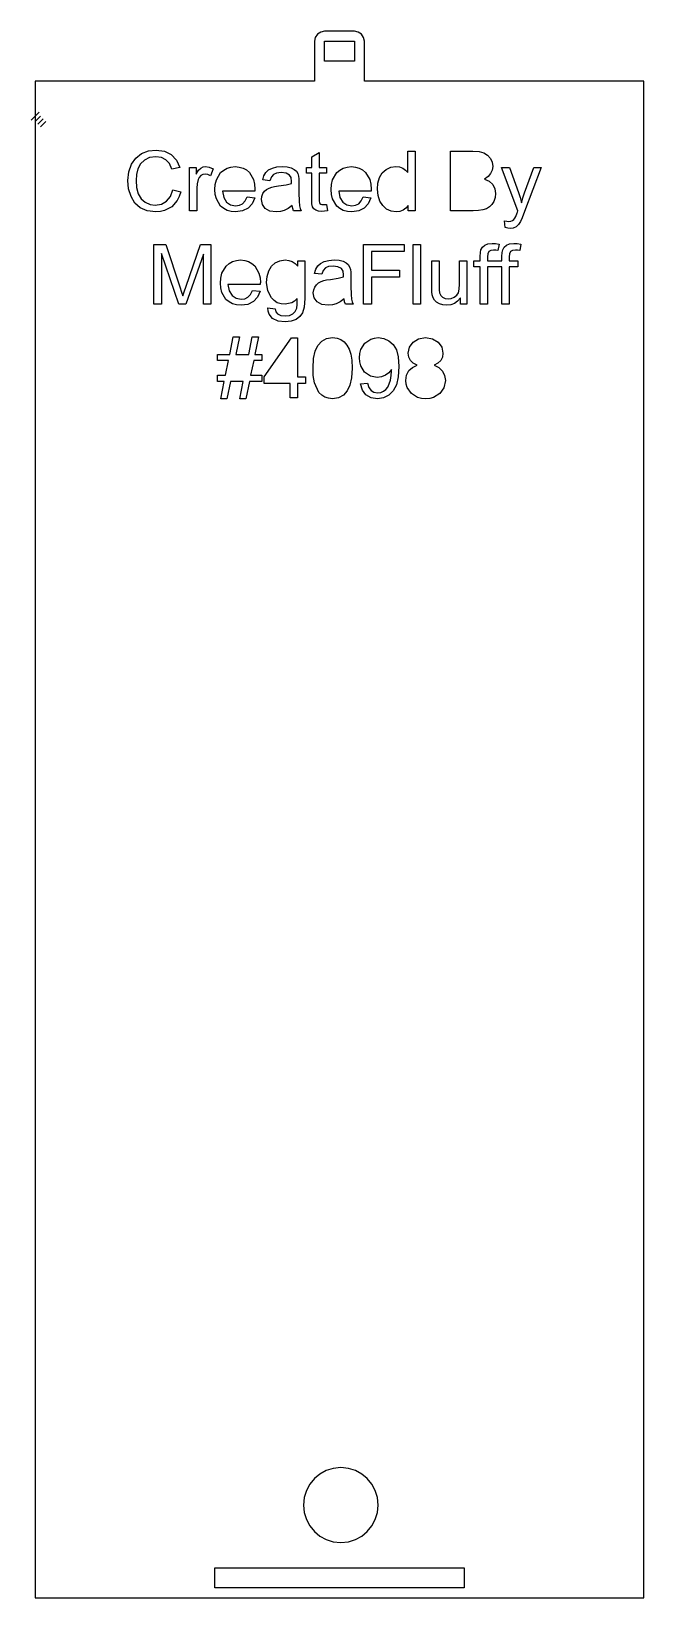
# Model space of a CAD drawing. Extents: x -1 to 122, y 0 to 314.
import ezdxf

# ---------------------------------------------------------------- set-up
doc = ezdxf.new("R2010")
doc.units = 0

msp = doc.modelspace()

# ---------------------------------------------------------------- linework, layer by layer
for p, q in [((57.999927, 313.999979), (57.234561, 313.847738)), ((63.999919, 313.999979), (57.999927, 313.999979)), ((64.765285, 313.847738), (63.999919, 313.999979)), ((56.15217, 312.765347), (55.999929, 311.999981)), ((55.999929, 311.999981), (55.999929, 303.999991)), ((56.585715, 313.414193), (56.15217, 312.765347)), ((57.234561, 313.847738), (56.585715, 313.414193)), ((57.999927, 307.999986), (57.999927, 311.999981)), ((57.999927, 311.999981), (63.999919, 311.999981)), ((63.999919, 311.999981), (63.999919, 307.999986)), ((65.414131, 313.414193), (64.765285, 313.847738)), ((65.847676, 312.765347), (65.414131, 313.414193)), ((65.999917, 311.999981), (65.847676, 312.765347)), ((65.999917, 303.999991), (65.999917, 311.999981)), ((63.999919, 307.999986), (57.999927, 307.999986)), ((63.999919, 307.999986), (63.999919, 307.999986)), ((55.999929, 303.999991), (0, 303.999991)), ((0, 303.999991), (0, 0.000374)), ((121.999846, 303.999991), (65.999917, 303.999991)), ((121.999846, 0.000374), (121.999846, 303.999991)), ((20.144587, 288.588005), (21.315117, 289.480227)), ((21.315117, 289.480227), (22.703587, 290.023542)), ((22.703587, 290.023542), (24.225073, 290.204647)), ((24.225073, 290.204647), (25.882643, 289.975452)), ((25.882643, 289.975452), (27.253718, 289.287868)), ((27.253718, 289.287868), (28.295326, 288.184868)), ((55.436488, 288.845843), (56.901749, 289.729894)), ((56.901749, 289.729894), (56.901749, 286.693063)), ((74.68887, 285.694421), (74.68887, 290.000007)), ((74.68887, 290.000007), (76.154131, 290.000007)), ((76.154131, 290.000007), (76.154131, 278.00003)), ((83.251041, 278.00003), (83.251041, 290.000007)), ((83.251041, 290.000007), (87.752921, 290.000007)), ((87.752964, 290.000009), (88.992043, 289.908945)), ((88.992043, 289.908945), (89.958962, 289.635752)), ((89.958962, 289.635752), (90.699747, 289.17327)), ((90.699747, 289.17327), (91.260459, 288.514335)), ((18.560687, 284.090057), (18.739745, 285.84483)), ((18.739745, 285.84483), (19.27692, 287.360176)), ((19.27692, 287.360176), (20.144587, 288.588005)), ((20.574327, 286.402469), (20.291926, 285.26775)), ((21.088992, 287.406219), (20.574327, 286.402469)), ((21.879919, 288.182822), (21.088992, 287.406219)), ((22.92255, 288.680093), (21.879919, 288.182822)), ((24.19233, 288.84585), (22.92255, 288.680093)), ((25.293283, 288.696464), (24.19233, 288.84585)), ((26.1896, 288.248306), (25.293283, 288.696464)), ((26.889462, 287.472727), (26.1896, 288.248306)), ((27.401058, 286.341078), (26.889462, 287.472727)), ((28.96443, 286.709415), (27.401009, 286.341089)), ((28.295326, 288.184868), (28.964494, 286.709427)), ((30.920757, 278.00003), (30.920757, 286.693063)), ((30.920757, 286.693063), (32.246847, 286.693063)), ((32.246847, 286.693063), (32.246847, 285.375175)), ((32.24689, 285.375185), (32.734951, 286.142578)), ((32.734951, 286.142578), (33.184134, 286.594828)), ((33.184134, 286.594828), (33.635362, 286.815837)), ((33.635362, 286.815837), (34.129563, 286.889507)), ((34.129563, 286.889507), (34.880585, 286.770817)), ((34.880585, 286.770817), (35.643886, 286.414747)), ((35.643828, 286.414749), (35.136358, 285.047754)), ((37.158209, 285.67805), (37.783119, 286.189071)), ((37.783119, 286.189071), (38.455615, 286.586643)), ((38.455615, 286.586643), (39.24596, 286.800445)), ((39.24596, 286.800445), (40.088627, 286.889508)), ((40.088627, 286.889508), (40.906042, 286.8015)), ((40.906042, 286.8015), (41.672528, 286.592783)), ((41.672528, 286.592783), (42.328314, 286.203285)), ((42.328314, 286.203285), (42.937191, 285.702606)), ((46.244146, 285.706699), (46.794623, 286.210109)), ((46.794623, 286.210109), (47.545645, 286.582551)), ((47.545645, 286.582551), (48.464471, 286.812768)), ((48.464471, 286.812768), (49.518359, 286.889508)), ((49.518359, 286.889508), (50.527226, 286.824024)), ((50.527226, 286.824024), (51.327362, 286.627571)), ((51.327362, 286.627571), (51.931042, 286.331868)), ((51.931042, 286.331868), (52.350548, 285.968636)), ((52.350548, 285.968636), (52.628859, 285.519455)), ((54.355932, 285.547075), (54.355932, 286.693063)), ((54.355932, 286.693063), (55.436488, 286.693063)), ((55.436488, 286.693063), (55.436488, 288.845843)), ((56.901749, 286.693063), (58.383414, 286.693063)), ((58.383414, 286.693063), (58.383414, 285.547075)), ((60.462406, 285.67805), (61.087316, 286.189071)), ((61.087316, 286.189071), (61.759812, 286.586643)), ((61.759812, 286.586643), (62.550157, 286.800445)), ((62.550157, 286.800445), (63.392824, 286.889508)), ((63.392824, 286.889508), (64.210241, 286.8015)), ((64.210241, 286.8015), (64.976727, 286.592783)), ((64.976727, 286.592783), (65.632513, 286.203285)), ((65.632513, 286.203285), (66.241389, 285.702606)), ((69.591318, 285.636099), (70.350528, 286.324706)), ((70.350528, 286.324706), (71.269353, 286.748307)), ((71.269353, 286.748307), (72.290499, 286.889507)), ((72.290499, 286.889507), (73.033334, 286.806629)), ((73.033334, 286.806629), (73.690224, 286.557993)), ((73.690224, 286.557993), (74.246835, 286.176343)), ((74.246835, 286.176343), (74.688858, 285.69442)), ((91.260459, 288.514335), (91.613461, 287.73978)), ((91.626756, 286.183506), (91.313664, 285.481597)), ((91.613461, 287.73978), (91.731125, 286.930435)), ((91.731125, 286.930435), (91.626756, 286.183506)), ((96.773349, 277.983652), (93.474528, 286.693063)), ((93.474528, 286.693063), (95.062555, 286.693063)), ((95.062555, 286.693063), (96.871509, 281.658948)), ((98.107641, 281.62622), (99.965807, 286.693063)), ((101.43927, 286.693063), (98.132247, 277.852684)), ((99.965807, 286.693063), (101.43927, 286.693063)), ((18.719281, 282.426348), (18.560687, 284.090057)), ((20.291926, 285.26775), (20.197793, 284.098243)), ((20.197793, 284.098243), (20.30932, 282.664752)), ((20.30932, 282.664752), (20.643903, 281.425667)), ((32.455623, 283.447493), (32.39423, 282.551177)), ((32.639796, 284.270139), (32.455623, 283.447493)), ((32.85876, 284.729552), (32.639796, 284.270139)), ((33.188228, 285.076413), (32.85876, 284.729552)), ((33.597503, 285.294353), (33.188228, 285.076413)), ((34.055894, 285.366999), (33.597503, 285.294353)), ((34.596138, 285.287191), (34.055894, 285.366999)), ((35.136381, 285.047764), (34.596138, 285.287191)), ((36.028605, 282.272869), (36.098379, 283.271837)), ((36.098379, 283.271837), (36.311006, 284.221025)), ((36.311006, 284.221025), (37.158209, 285.67805)), ((42.937191, 285.702606), (43.765979, 284.274232)), ((43.765979, 284.274232), (43.974145, 283.342924)), ((43.974145, 283.342924), (44.042239, 282.36291)), ((47.038095, 284.016383), (45.59744, 284.212836)), ((45.597489, 284.21284), (45.857379, 285.048787)), ((45.857379, 285.048787), (46.244146, 285.706699)), ((46.895917, 282.585966), (47.455604, 282.788558)), ((47.339983, 284.801175), (47.038143, 284.016387)), ((47.770748, 285.305608), (47.339983, 284.801175)), ((47.455604, 282.788558), (47.999942, 282.901108)), ((48.402055, 285.5788), (47.770748, 285.305608)), ((47.999942, 282.901108), (48.765288, 283.009567)), ((49.305537, 285.669864), (48.402055, 285.5788)), ((48.765288, 283.009567), (50.314399, 283.242855)), ((50.281659, 285.545035), (49.305537, 285.669864)), ((50.983568, 285.170547), (50.281659, 285.545035)), ((50.314399, 283.242855), (51.392841, 283.51707)), ((51.296663, 284.669184), (50.983568, 285.170547)), ((51.401028, 283.901789), (51.296663, 284.669184)), ((51.392841, 283.51707), (51.398983, 283.764682)), ((51.398983, 283.764682), (51.401028, 283.901789)), ((52.628859, 285.519455), (52.808941, 284.965909)), ((52.808941, 284.965909), (52.864197, 284.437942)), ((52.864197, 284.437942), (52.882612, 283.607111)), ((52.882733, 283.6071), (52.882733, 281.642571)), ((55.436488, 285.547075), (54.355932, 285.547075)), ((55.436488, 280.545716), (55.436488, 285.547075)), ((58.383414, 285.547075), (56.901749, 285.547075)), ((56.901749, 285.547075), (56.901749, 280.46388)), ((59.332804, 282.272869), (59.402576, 283.271838)), ((59.402576, 283.271838), (59.615201, 284.221025)), ((59.615201, 284.221025), (60.462406, 285.67805)), ((66.241389, 285.702606), (67.070178, 284.274232)), ((67.070178, 284.274232), (67.278345, 283.342925)), ((67.278345, 283.342925), (67.346438, 282.36291)), ((68.615195, 282.338353), (68.723652, 283.579484)), ((68.723652, 283.579484), (69.049026, 284.699879)), ((69.049026, 284.699879), (69.591318, 285.636099)), ((90.789793, 284.867682), (90.053099, 284.384736)), ((90.053099, 284.384736), (91.015918, 283.952949)), ((91.313664, 285.481597), (90.789793, 284.867682)), ((91.015918, 283.952949), (91.727034, 283.296061)), ((91.727034, 283.296061), (92.165991, 282.457043)), ((19.195065, 280.873144), (18.719281, 282.426348)), ((19.974736, 279.552204), (19.195065, 280.873144)), ((21.044995, 278.585289), (19.974736, 279.552204)), ((20.643903, 281.425667), (21.213822, 280.428056)), ((21.213822, 280.428056), (22.031351, 279.718985)), ((22.031351, 279.718985), (23.011569, 279.295383)), ((25.30147, 279.346543), (26.328754, 279.923623)), ((26.328754, 279.923623), (27.104332, 280.879283)), ((27.104332, 280.879283), (27.58114, 282.207385)), ((28.470292, 280.082217), (27.372408, 278.822669)), ((27.58119, 282.207376), (29.169217, 281.806295)), ((28.871426, 280.912477), (28.470292, 280.082217)), ((29.169132, 281.806294), (28.871426, 280.912477)), ((32.39422, 282.551175), (32.39422, 278.00003)), ((36.09847, 281.306207), (36.028605, 282.272869)), ((36.307936, 280.389175), (36.09847, 281.306207)), ((37.145931, 278.978194), (36.307936, 280.389175)), ((37.551115, 281.970005), (37.794633, 280.70534)), ((44.03402, 281.969992), (37.551207, 281.969992)), ((37.794633, 280.70534), (38.361482, 279.776284)), ((38.361482, 279.776284), (39.180034, 279.205341)), ((41.562023, 279.440677), (42.075665, 279.993199)), ((42.075665, 279.993199), (42.470617, 280.799475)), ((42.470599, 280.799477), (43.993009, 280.6112)), ((43.993125, 280.611207), (43.479481, 279.426351)), ((44.040191, 282.1992), (44.034052, 281.970005)), ((44.042239, 282.36291), (44.040191, 282.1992)), ((45.343738, 280.291972), (45.416384, 280.902816)), ((45.536098, 279.3005), (45.343738, 280.291972)), ((45.416384, 280.902816), (45.634324, 281.458409)), ((45.634324, 281.458409), (45.969929, 281.934193)), ((45.969929, 281.934193), (46.395577, 282.305611)), ((46.395577, 282.305611), (46.895917, 282.585966)), ((52.882612, 281.642584), (52.906144, 279.965574)), ((52.906144, 279.965574), (52.976744, 279.043678)), ((55.481514, 279.44784), (55.436491, 280.545723)), ((56.901705, 280.463868), (56.921146, 279.946133)), ((56.921146, 279.946133), (56.979468, 279.653501)), ((56.979468, 279.653501), (57.081787, 279.491836)), ((57.081787, 279.491836), (57.233216, 279.367006)), ((59.40267, 281.306208), (59.332804, 282.272869)), ((59.612135, 280.389175), (59.40267, 281.306208)), ((60.450128, 278.978194), (59.612135, 280.389175)), ((60.855314, 281.970005), (61.098835, 280.70534)), ((67.338226, 281.969992), (60.855413, 281.969992)), ((61.098835, 280.70534), (61.665679, 279.776284)), ((61.665679, 279.776284), (62.484231, 279.205341)), ((64.866221, 279.440677), (65.379864, 279.993199)), ((65.379864, 279.993199), (65.774814, 280.799475)), ((65.774805, 280.799477), (67.297215, 280.6112)), ((67.297324, 280.611207), (66.783685, 279.426351)), ((67.344388, 282.1992), (67.338251, 281.970005)), ((67.346438, 282.36291), (67.344388, 282.1992)), ((68.73491, 281.080851), (68.615195, 282.338353)), ((69.094049, 279.976828), (68.73491, 281.080851)), ((69.671131, 279.063119), (69.094049, 279.976828)), ((91.95623, 279.911344), (91.558215, 279.269805)), ((92.223278, 280.665436), (91.95623, 279.911344)), ((92.165991, 282.457043), (92.312303, 281.478873)), ((92.312303, 281.478873), (92.223278, 280.665436)), ((96.871633, 281.658955), (97.205199, 280.676691)), ((97.205199, 280.676691), (97.501925, 279.645315)), ((97.501925, 279.645315), (97.780236, 280.648041)), ((97.780236, 280.648041), (98.107651, 281.626213)), ((22.44165, 277.992863), (21.044995, 278.585289)), ((24.200516, 277.795386), (22.44165, 277.992863)), ((23.011569, 279.295383), (24.069547, 279.154183)), ((24.069547, 279.154183), (25.30147, 279.346543)), ((25.0838, 277.86878), (24.200516, 277.795386)), ((25.930732, 278.052207), (25.0838, 277.86878)), ((27.372408, 278.822669), (25.930732, 278.052207)), ((32.39422, 278.00003), (30.920757, 278.00003)), ((37.781414, 278.482871), (37.145931, 278.978194)), ((38.460731, 278.097227), (37.781414, 278.482871)), ((39.289274, 277.88451), (38.460731, 278.097227)), ((39.180034, 279.205341), (40.178668, 279.015029)), ((40.170483, 277.80357), (39.289274, 277.88451)), ((41.549745, 277.987745), (40.170483, 277.80357)), ((40.178668, 279.015029), (40.92969, 279.121442)), ((40.92969, 279.121442), (41.562023, 279.440677)), ((42.658884, 278.540268), (41.549745, 277.987745)), ((43.479481, 279.426351), (42.658884, 278.540268)), ((46.113178, 278.503433), (45.536098, 279.3005)), ((47.048374, 277.978536), (46.113178, 278.503433)), ((48.315085, 277.80357), (47.048374, 277.978536)), ((49.155124, 277.875194), (48.315085, 277.80357)), ((49.939911, 278.090065), (49.155124, 277.875194)), ((50.712424, 278.478877), (49.939911, 278.090065)), ((51.515627, 279.072328), (50.712424, 278.478877)), ((51.622037, 278.497295), (51.515627, 279.072328)), ((51.810307, 278.000024), (51.622037, 278.497295)), ((53.349193, 278.00003), (51.810378, 278.00003)), ((52.976744, 279.043678), (53.11692, 278.510595)), ((53.11692, 278.510595), (53.349187, 278.000024)), ((55.616573, 278.806298), (55.481514, 279.44784)), ((55.86214, 278.432832), (55.616573, 278.806298)), ((56.238674, 278.139178), (55.86214, 278.432832)), ((56.770733, 277.948864), (56.238674, 278.139178)), ((57.482874, 277.885427), (56.770733, 277.948864)), ((57.233216, 279.367006), (57.447063, 279.287197)), ((57.447063, 279.287197), (57.736627, 279.260595)), ((58.006745, 277.918168), (57.482874, 277.885427)), ((57.736627, 279.260595), (58.021074, 279.274919)), ((58.596106, 278.016394), (58.006745, 277.918168)), ((58.021074, 279.274919), (58.383284, 279.317894)), ((58.383414, 279.317892), (58.596139, 278.016381)), ((61.085611, 278.482871), (60.450128, 278.978194)), ((61.764928, 278.097227), (61.085611, 278.482871)), ((62.593472, 277.88451), (61.764928, 278.097227)), ((62.484231, 279.205341), (63.482865, 279.015029)), ((63.474683, 277.80357), (62.593472, 277.88451)), ((64.853947, 277.987745), (63.474683, 277.80357)), ((63.482865, 279.015029), (64.233888, 279.121442)), ((64.233888, 279.121442), (64.866221, 279.440677)), ((65.963083, 278.540268), (64.853947, 277.987745)), ((66.783685, 279.426351), (65.963083, 278.540268)), ((70.44466, 278.376557), (69.671131, 279.063119)), ((71.358374, 277.946817), (70.44466, 278.376557)), ((72.355983, 277.80357), (71.358374, 277.946817)), ((73.095273, 277.901304), (72.355983, 277.80357)), ((73.765941, 278.126899), (73.095273, 277.901304)), ((74.309038, 278.551289), (73.765941, 278.126899)), ((74.787086, 279.096885), (74.309038, 278.551289)), ((74.787031, 278.00003), (74.787031, 279.096885)), ((76.154131, 278.00003), (74.787031, 278.00003)), ((87.826739, 278.00003), (83.251041, 278.00003)), ((88.883591, 278.050159), (87.82663, 278.000024)), ((89.762515, 278.200569), (88.883591, 278.050159)), ((90.485914, 278.449205), (89.762515, 278.200569)), ((91.076286, 278.794019), (90.485914, 278.449205)), ((91.558215, 279.269805), (91.076286, 278.794019)), ((95.977374, 276.26469), (96.192237, 276.526628)), ((96.192237, 276.526628), (96.374369, 276.911348)), ((96.374369, 276.911348), (96.642446, 277.623489)), ((96.642446, 277.623489), (96.695652, 277.774922)), ((96.695652, 277.774922), (96.773415, 277.983652)), ((97.659501, 276.643272), (97.305478, 275.879971)), ((98.132218, 277.852684), (97.659501, 276.643272)), ((94.080375, 276.035496), (94.532635, 275.93727)), ((94.2442, 274.652129), (94.080423, 276.035501)), ((94.743407, 274.517082), (94.244083, 274.652142)), ((94.532635, 275.93727), (94.923489, 275.904528)), ((95.193607, 274.472061), (94.743407, 274.517082)), ((94.923489, 275.904528), (95.365497, 275.945456)), ((95.848447, 274.556986), (95.193607, 274.472061)), ((95.365497, 275.945456), (95.709297, 276.068238)), ((95.709297, 276.068238), (95.977374, 276.26469)), ((96.405058, 274.81176), (95.848447, 274.556986)), ((96.883917, 275.248662), (96.405058, 274.81176)), ((97.305478, 275.879971), (96.883917, 275.248662)), ((23.783048, 259.271523), (23.783048, 271.271526)), ((23.783048, 271.271526), (26.173238, 271.271526)), ((26.173238, 271.271526), (29.013643, 262.774866)), ((30.225168, 262.922239), (33.098275, 271.271526)), ((33.098275, 271.271526), (35.234518, 271.271526)), ((35.234518, 271.271526), (35.234518, 259.271523)), ((65.848485, 259.271532), (65.848485, 271.271518)), ((65.848485, 271.271518), (73.943973, 271.271518)), ((73.943973, 271.271518), (73.943973, 269.85542)), ((75.785716, 259.271532), (75.785716, 271.271518)), ((75.785716, 271.271518), (77.259112, 271.271518)), ((77.259112, 271.271518), (77.259112, 259.271532)), ((77.259112, 271.271518), (77.259112, 271.271518)), ((89.257049, 269.652827), (89.373693, 270.191027)), ((89.373693, 270.191027), (89.667339, 270.709785)), ((89.667339, 270.709785), (90.12266, 271.120086)), ((90.12266, 271.120086), (90.766256, 271.387138)), ((90.766256, 271.387138), (91.624715, 271.476154)), ((91.338212, 270.05392), (90.961683, 269.83905)), ((91.911198, 270.125543), (91.338212, 270.05392)), ((91.624715, 271.476154), (92.279554, 271.439319)), ((92.33276, 270.10508), (91.911198, 270.125543)), ((92.279554, 271.439319), (92.999883, 271.328817)), ((92.778869, 270.04369), (92.33276, 270.10508)), ((92.999866, 271.328808), (92.778939, 270.043755)), ((93.61175, 269.652827), (93.728393, 270.191027)), ((93.728393, 270.191027), (94.022058, 270.709785)), ((94.022058, 270.709785), (94.47737, 271.120086)), ((94.47737, 271.120086), (95.120956, 271.387138)), ((95.120956, 271.387138), (95.979415, 271.476154)), ((95.692922, 270.05392), (95.316383, 269.83905)), ((96.265908, 270.125543), (95.692922, 270.05392)), ((95.979415, 271.476154), (96.634254, 271.439319)), ((96.68746, 270.10508), (96.265908, 270.125543)), ((96.634254, 271.439319), (97.354583, 271.328817)), ((97.133569, 270.04369), (96.68746, 270.10508)), ((97.354638, 271.328808), (97.133446, 270.043755)), ((25.31374, 269.487072), (25.31374, 259.271523)), ((28.784514, 259.271523), (25.31374, 269.487072)), ((33.703905, 269.315093), (30.216966, 259.271523)), ((33.703905, 259.271523), (33.703905, 269.315093)), ((37.399677, 265.492533), (38.246882, 266.949559)), ((38.246882, 266.949559), (38.871791, 267.46058)), ((38.871791, 267.46058), (39.544287, 267.858152)), ((39.544287, 267.858152), (40.334633, 268.071954)), ((40.334633, 268.071954), (41.1773, 268.161017)), ((41.1773, 268.161017), (41.994714, 268.07301)), ((41.994714, 268.07301), (42.761198, 267.864294)), ((42.761198, 267.864294), (43.416986, 267.474795)), ((43.416986, 267.474795), (44.025864, 266.974116)), ((44.025864, 266.974116), (44.854647, 265.545743)), ((47.368627, 266.895328), (48.12272, 267.588029)), ((48.12272, 267.588029), (49.052799, 268.017771)), ((49.052799, 268.017771), (50.132267, 268.161017)), ((50.132267, 268.161017), (50.861416, 268.061405)), ((50.861416, 268.061405), (51.536083, 267.849967)), ((51.536083, 267.849967), (52.131341, 267.4417)), ((52.131341, 267.4417), (52.669781, 266.916815)), ((52.669744, 266.916913), (52.669744, 267.964662)), ((52.669744, 267.964662), (54.028642, 267.964662)), ((54.028642, 267.964662), (54.028642, 260.45024)), ((56.269372, 266.320297), (56.656135, 266.978208)), ((56.656135, 266.978208), (57.206614, 267.481618)), ((57.206614, 267.481618), (57.957631, 267.854058)), ((57.957631, 267.854058), (58.876457, 268.084278)), ((59.717521, 266.941372), (58.814044, 266.850308)), ((58.876457, 268.084278), (59.930347, 268.161017)), ((60.693643, 266.816543), (59.717521, 266.941372)), ((59.930347, 268.161017), (60.939214, 268.095533)), ((60.939214, 268.095533), (61.739346, 267.899079)), ((61.739346, 267.899079), (62.34303, 267.603378)), ((62.34303, 267.603378), (62.762542, 267.240143)), ((62.762542, 267.240143), (63.040852, 266.790963)), ((73.943973, 269.85542), (67.436479, 269.85542)), ((67.436479, 269.85542), (67.436479, 266.13919)), ((79.510102, 262.578545), (79.510102, 267.964662)), ((79.510102, 267.964662), (80.983565, 267.964662)), ((80.983565, 267.964662), (80.983565, 263.143166)), ((85.084601, 263.306942), (85.084601, 267.964662)), ((85.084601, 267.964662), (86.557799, 267.964662)), ((86.557799, 267.964662), (86.557799, 259.271523)), ((87.916698, 266.818488), (87.916698, 267.964662)), ((87.916698, 267.964662), (89.218181, 267.964662)), ((89.218168, 268.889528), (89.257049, 269.652827)), ((89.218181, 267.964662), (89.218181, 268.889644)), ((90.752962, 269.427726), (90.683382, 268.766745)), ((90.683442, 268.766877), (90.683442, 267.964662)), ((90.683442, 267.964662), (93.572953, 267.964662)), ((90.961683, 269.83905), (90.752962, 269.427726)), ((93.572869, 268.889528), (93.61175, 269.652827)), ((93.572953, 267.964662), (93.572953, 268.889644)), ((95.107662, 269.427726), (95.038082, 268.766745)), ((95.038214, 268.766877), (95.038214, 267.964662)), ((95.038214, 267.964662), (96.732603, 267.964662)), ((95.316383, 269.83905), (95.107662, 269.427726)), ((96.732603, 267.964662), (96.732603, 266.818488)), ((37.117277, 263.544379), (37.18705, 264.543346)), ((37.18705, 264.543346), (37.399677, 265.492533)), ((44.854647, 265.545743), (45.062814, 264.614435)), ((45.062814, 264.614435), (45.130909, 263.63442)), ((46.366924, 263.667162), (46.479474, 264.86327)), ((46.479474, 264.86327), (46.817129, 265.963201)), ((46.817129, 265.963201), (47.368627, 266.895328)), ((56.009477, 265.48435), (56.269372, 266.320297)), ((57.45023, 265.287875), (56.009575, 265.484461)), ((56.807568, 263.577121), (57.307908, 263.857474)), ((57.307908, 263.857474), (57.867595, 264.060066)), ((57.751972, 266.072683), (57.450134, 265.287896)), ((58.182736, 266.577116), (57.751972, 266.072683)), ((57.867595, 264.060066), (58.411933, 264.172616)), ((58.814044, 266.850308), (58.182736, 266.577116)), ((58.411933, 264.172616), (59.177274, 264.281077)), ((59.177274, 264.281077), (60.726387, 264.514364)), ((61.395556, 266.442055), (60.693643, 266.816543)), ((60.726387, 264.514364), (61.804834, 264.788579)), ((61.708652, 265.940692), (61.395556, 266.442055)), ((61.813017, 265.173298), (61.708652, 265.940692)), ((61.804834, 264.788579), (61.810971, 265.036193)), ((61.810971, 265.036193), (61.813017, 265.173298)), ((63.040852, 266.790963), (63.220929, 266.237418)), ((63.220929, 266.237418), (63.27618, 265.70945)), ((63.27618, 265.70945), (63.294596, 264.87862)), ((63.294604, 264.878565), (63.294604, 262.914037)), ((67.436479, 266.13919), (73.068119, 266.13919)), ((67.436479, 264.723095), (67.436479, 259.271532)), ((73.068119, 264.723095), (67.436479, 264.723095)), ((67.436479, 264.723095), (67.436479, 264.723095)), ((73.068119, 266.13919), (73.068119, 264.723095)), ((89.218181, 266.818488), (87.916698, 266.818488)), ((89.218181, 259.271523), (89.218181, 266.818488)), ((93.572953, 266.818488), (90.683442, 266.818488)), ((90.683442, 266.818488), (90.683442, 259.271523)), ((93.572953, 259.271523), (93.572953, 266.818488)), ((96.732603, 266.818488), (95.038214, 266.818488)), ((95.038214, 266.818488), (95.038214, 259.271523)), ((29.013603, 262.774939), (29.353303, 261.737423)), ((29.353303, 261.737423), (29.58659, 260.998679)), ((29.58659, 260.998679), (29.848526, 261.807001)), ((29.848526, 261.807001), (30.22506, 262.922279)), ((37.187144, 262.577717), (37.117277, 263.544379)), ((37.39661, 261.660683), (37.187144, 262.577717)), ((38.234603, 260.249703), (37.39661, 261.660683)), ((45.122779, 263.24159), (38.639701, 263.24159)), ((38.639785, 263.241513), (38.883306, 261.97685)), ((38.883306, 261.97685), (39.450152, 261.047791)), ((39.450152, 261.047791), (40.268707, 260.476851)), ((42.018361, 260.392951), (42.650694, 260.712184)), ((42.650694, 260.712184), (43.164335, 261.264706)), ((43.164335, 261.264706), (43.559289, 262.070982)), ((43.559358, 262.071075), (45.081768, 261.882692)), ((44.568156, 260.69786), (43.747554, 259.811776)), ((45.081795, 261.882715), (44.568156, 260.69786)), ((45.128863, 263.470707), (45.122724, 263.241513)), ((45.130909, 263.63442), (45.128863, 263.470707)), ((46.61249, 261.987083), (46.366924, 263.667162)), ((47.349188, 260.564846), (46.61249, 261.987083)), ((55.755724, 261.56348), (55.82837, 262.174327)), ((55.948085, 260.572009), (55.755724, 261.56348)), ((55.82837, 262.174327), (56.046313, 262.729918)), ((56.046313, 262.729918), (56.381925, 263.205703)), ((56.381925, 263.205703), (56.807568, 263.577121)), ((63.294596, 262.914091), (63.318132, 261.237081)), ((63.318132, 261.237081), (63.388733, 260.315187)), ((79.532645, 261.764026), (79.510133, 262.578487)), ((79.600174, 261.203316), (79.532645, 261.764026)), ((79.779232, 260.606799), (79.600174, 261.203316)), ((80.98353, 263.143288), (81.006041, 262.177393)), ((81.006041, 262.177393), (81.073571, 261.588037)), ((81.073571, 261.588037), (81.290489, 261.069277)), ((81.290489, 261.069277), (81.662926, 260.675351)), ((81.662926, 260.675351), (82.166337, 260.426717)), ((83.41872, 260.428762), (84.020359, 260.683536)), ((84.020359, 260.683536), (84.516607, 261.084627)), ((84.516607, 261.084627), (84.843007, 261.608501)), ((84.843007, 261.608501), (85.024109, 262.325759)), ((85.024109, 262.325759), (85.084477, 263.306997)), ((25.31374, 259.271523), (23.783048, 259.271523)), ((30.216966, 259.271523), (28.784514, 259.271523)), ((35.234518, 259.271523), (33.703905, 259.271523)), ((38.870086, 259.75438), (38.234603, 260.249703)), ((39.549404, 259.368735), (38.870086, 259.75438)), ((40.377946, 259.15602), (39.549404, 259.368735)), ((40.268707, 260.476851), (41.267341, 260.286538)), ((41.259153, 259.07508), (40.377946, 259.15602)), ((42.638418, 259.259254), (41.259153, 259.07508)), ((41.267341, 260.286538), (42.018361, 260.392951)), ((43.747554, 259.811776), (42.638418, 259.259254)), ((46.661593, 258.551328), (48.094046, 258.338338)), ((46.71273, 257.910153), (46.661602, 258.551206)), ((46.876472, 257.320305), (46.71273, 257.910153)), ((47.912877, 260.019328), (47.349188, 260.564846)), ((48.534044, 259.594861), (47.912877, 260.019328)), ((48.094072, 258.338382), (48.263923, 257.765396)), ((48.263923, 257.765396), (48.593389, 257.37249)), ((49.296795, 259.365237), (48.534044, 259.594861)), ((50.124084, 259.271532), (49.296795, 259.365237)), ((51.446047, 259.555979), (50.124084, 259.271532)), ((52.013395, 259.929328), (51.446047, 259.555979)), ((51.671147, 257.37249), (52.137722, 257.863622)), ((52.530631, 260.409322), (52.013395, 259.929328)), ((52.137722, 257.863622), (52.424215, 258.518464)), ((52.424215, 258.518464), (52.508114, 259.216279)), ((52.508114, 259.216279), (52.530631, 260.409322)), ((53.615209, 257.573036), (53.0811, 256.814851)), ((53.925239, 258.715937), (53.615209, 257.573036)), ((54.028579, 260.450248), (53.925239, 258.715937)), ((56.525167, 259.774943), (55.948085, 260.572009)), ((57.460367, 259.250046), (56.525167, 259.774943)), ((58.727074, 259.07508), (57.460367, 259.250046)), ((59.567117, 259.146706), (58.727074, 259.07508)), ((60.351904, 259.361573), (59.567117, 259.146706)), ((61.124413, 259.750386), (60.351904, 259.361573)), ((61.927615, 260.343837), (61.124413, 259.750386)), ((62.034026, 259.768801), (61.927615, 260.343837)), ((62.222295, 259.271532), (62.034026, 259.768801)), ((63.761063, 259.271523), (62.222249, 259.271523)), ((63.388733, 260.315187), (63.528909, 259.782105)), ((63.528909, 259.782105), (63.761171, 259.271532)), ((67.436479, 259.271532), (65.848485, 259.271532)), ((77.259112, 259.271532), (75.785716, 259.271532)), ((80.054471, 260.11055), (79.779232, 260.606799)), ((80.463749, 259.702297), (80.054471, 260.11055)), ((81.044922, 259.369758), (80.463749, 259.702297)), ((81.737623, 259.148749), (81.044922, 259.369758)), ((82.481479, 259.07508), (81.737623, 259.148749)), ((82.166337, 260.426717), (82.776159, 260.343837)), ((83.297765, 259.192294), (82.481479, 259.07508)), ((82.776159, 260.343837), (83.41872, 260.428762)), ((84.04287, 259.443427), (83.297765, 259.192294)), ((84.678142, 259.926893), (84.04287, 259.443427)), ((85.240002, 260.548474), (84.678142, 259.926893)), ((85.239911, 259.271523), (85.239911, 260.5484)), ((86.557799, 259.271523), (85.239911, 259.271523)), ((90.683442, 259.271523), (89.218181, 259.271523)), ((95.038214, 259.271523), (93.572953, 259.271523)), ((47.586567, 256.443431), (46.876472, 257.320305)), ((48.69366, 255.918534), (47.586567, 256.443431)), ((48.593389, 257.37249), (49.242094, 257.065534)), ((50.099527, 255.743569), (48.69366, 255.918534)), ((49.242094, 257.065534), (50.09134, 256.963214)), ((50.09134, 256.963214), (50.997887, 257.065534)), ((51.305866, 255.866352), (50.099527, 255.743569)), ((50.997887, 257.065534), (51.671147, 257.37249)), ((52.305525, 256.234701), (51.305866, 255.866352)), ((53.0811, 256.814851), (52.305525, 256.234701)), ((38.99995, 249.236073), (39.712091, 252.747664)), ((39.712091, 252.747664), (40.939921, 252.747664)), ((40.939921, 252.747664), (40.22778, 249.236073)), ((42.806221, 249.236073), (43.518362, 252.747664)), ((43.518362, 252.747664), (44.754377, 252.747664)), ((44.754377, 252.747664), (44.042236, 249.236073)), ((45.883979, 244.766774), (51.360102, 252.543025)), ((51.360102, 252.543025), (52.56337, 252.543025)), ((52.56337, 252.543025), (52.56337, 244.766774)), ((56.672509, 251.035869), (57.429668, 251.888185)), ((57.429668, 251.888185), (58.404771, 252.416148)), ((58.404771, 252.416148), (59.602927, 252.592139)), ((59.602927, 252.592139), (60.50947, 252.494936)), ((60.50947, 252.494936), (61.297328, 252.203327)), ((61.297328, 252.203327), (61.962405, 251.728569)), ((61.962405, 251.728569), (62.500606, 251.081912)), ((65.282661, 250.187643), (66.089955, 251.478907)), ((66.089955, 251.478907), (67.30244, 252.313829)), ((67.30244, 252.313829), (68.021922, 252.507904)), ((68.021922, 252.507904), (68.78709, 252.592139)), ((68.78709, 252.592139), (69.907484, 252.434568)), ((69.907484, 252.434568), (70.927605, 251.961857)), ((70.927605, 251.961857), (71.780942, 251.19753)), ((75.038794, 250.703332), (75.744789, 251.699921)), ((75.744789, 251.699921), (76.841646, 252.369085)), ((76.841646, 252.369085), (78.249564, 252.592139)), ((78.249564, 252.592139), (79.667704, 252.363968)), ((79.667704, 252.363968), (80.778886, 251.679455)), ((80.778886, 251.679455), (81.497169, 250.667517)), ((36.519737, 248.01643), (36.519737, 249.236073)), ((36.519737, 249.236073), (38.99995, 249.236073)), ((40.22778, 249.236073), (42.806221, 249.236073)), ((44.042236, 249.236073), (45.458334, 249.236073)), ((45.458334, 249.236073), (45.458334, 248.01643)), ((55.690245, 246.46118), (55.799727, 248.38171)), ((55.799727, 248.38171), (56.128171, 249.886821)), ((56.128171, 249.886821), (56.672509, 251.035869)), ((62.500606, 251.081912), (62.924204, 250.269497)), ((62.924204, 250.269497), (63.245486, 249.297465)), ((63.245486, 249.297465), (63.44808, 248.062473)), ((63.44808, 248.062473), (63.51561, 246.46118)), ((65.013563, 248.540306), (65.087738, 249.386722)), ((65.084401, 247.720569), (65.013563, 248.540306)), ((65.087738, 249.386722), (65.282661, 250.187643)), ((71.780942, 251.19753), (72.401001, 250.165132)), ((72.401001, 250.165132), (72.77856, 248.737784)), ((72.77856, 248.737784), (72.904407, 246.7886)), ((74.803456, 249.498009), (75.038794, 250.703332)), ((74.913958, 248.691735), (74.803456, 249.498009)), ((75.245474, 248.008242), (74.913958, 248.691735)), ((81.627111, 248.676386), (81.298666, 248.004151)), ((81.497169, 250.667517), (81.736593, 249.457082)), ((81.736593, 249.457082), (81.627111, 248.676386)), ((38.754386, 248.01643), (36.519737, 248.01643)), ((36.519737, 243.825437), (36.519737, 245.045085)), ((36.519737, 245.045085), (38.148656, 245.045085)), ((38.148656, 245.045085), (38.754386, 248.01643)), ((43.79667, 248.01643), (43.182755, 245.045085)), ((43.182755, 245.045085), (45.458334, 245.045085)), ((45.458334, 248.01643), (43.79667, 248.01643)), ((45.458334, 245.045085), (45.458334, 243.825437)), ((55.740638, 244.979809), (55.690245, 246.46118)), ((55.986971, 243.551223), (55.740638, 244.979809)), ((63.51561, 246.46118), (63.407148, 244.552927)), ((65.271408, 246.944125), (65.084401, 247.720569)), ((66.044937, 245.691742), (65.271408, 246.944125)), ((67.190908, 244.881373), (66.044937, 245.691742)), ((70.223651, 245.049176), (69.426581, 244.720731)), ((70.908169, 245.553612), (70.223651, 245.049176)), ((71.431015, 246.191057), (70.908169, 245.553612)), ((71.218189, 244.09556), (71.383947, 244.987783)), ((71.383947, 244.987783), (71.439203, 245.896376)), ((71.437157, 246.019162), (71.431015, 246.191057)), ((71.439203, 245.896376), (71.437157, 246.019162)), ((72.904407, 246.7886), (72.779576, 244.722777)), ((74.320507, 244.013706), (74.468869, 245.089078)), ((74.468869, 245.089078), (74.913958, 245.974139)), ((74.913958, 245.974139), (75.633261, 246.638186)), ((75.806181, 247.457763), (75.245474, 248.008242)), ((75.633261, 246.638186), (76.604268, 247.050535)), ((76.604268, 247.050535), (75.806181, 247.457763)), ((80.747167, 247.456743), (79.968521, 247.050535)), ((79.968521, 247.050535), (80.941578, 246.579869)), ((81.298666, 248.004151), (80.747167, 247.456743)), ((80.941578, 246.579869), (81.650648, 245.888194)), ((81.650648, 245.888194), (82.083453, 245.008249)), ((82.083453, 245.008249), (82.227725, 243.972779)), ((37.90309, 243.825437), (36.519737, 243.825437)), ((37.190949, 240.338403), (37.90309, 243.825437)), ((39.13092, 243.825437), (38.418779, 240.338403)), ((41.701176, 243.825437), (39.13092, 243.825437)), ((39.13092, 243.825437), (39.13092, 243.825437)), ((40.99722, 240.338403), (41.701176, 243.825437)), ((42.937189, 243.825437), (42.225048, 240.338403)), ((45.458334, 243.825437), (42.937189, 243.825437)), ((45.883979, 243.416163), (45.883979, 244.766774)), ((51.089974, 243.416163), (45.883979, 243.416163)), ((51.089974, 240.543042), (51.089974, 243.416163)), ((52.56337, 244.766774), (54.184109, 244.766774)), ((52.56337, 243.416163), (52.56337, 240.543042)), ((54.184109, 243.416163), (52.56337, 243.416163)), ((52.56337, 243.416163), (52.56337, 243.416163)), ((54.184109, 244.766774), (54.184109, 243.416163)), ((56.877148, 241.582603), (55.986971, 243.551223)), ((62.540507, 241.90184), (61.784369, 241.046453)), ((63.081774, 243.051908), (62.540507, 241.90184)), ((63.407148, 244.552927), (63.081774, 243.051908)), ((65.234526, 243.317961), (66.650574, 243.44893)), ((65.592681, 242.060431), (65.234567, 243.317935)), ((66.306877, 241.120124), (65.592681, 242.060431)), ((66.650667, 243.448903), (66.912603, 242.587374)), ((66.912603, 242.587374), (67.338251, 242.000064)), ((68.566081, 244.611249), (67.190908, 244.881373)), ((67.338251, 242.000064), (67.917374, 241.662416)), ((69.426581, 244.720731), (68.566081, 244.611249)), ((69.277202, 241.627626), (69.830747, 241.860913)), ((69.830747, 241.860913), (70.296302, 242.224148)), ((70.296302, 242.224148), (70.66976, 242.691744)), ((70.66976, 242.691744), (70.970582, 243.30259)), ((71.784017, 241.925372), (70.919422, 241.050544)), ((70.970582, 243.30259), (71.218189, 244.09556)), ((72.405092, 243.125575), (71.784017, 241.925372)), ((72.779576, 244.722777), (72.405092, 243.125575)), ((74.403365, 243.27064), (74.320507, 244.013706)), ((74.592676, 242.572029), (74.403365, 243.27064)), ((75.409182, 241.390242), (74.592676, 242.572029)), ((81.955556, 242.55668), (81.13905, 241.386151)), ((82.227725, 243.972779), (81.955556, 242.55668)), ((38.418779, 240.338403), (37.190949, 240.338403)), ((42.225048, 240.338403), (40.99722, 240.338403)), ((52.56337, 240.543042), (51.089974, 240.543042)), ((57.438464, 241.057779), (56.877148, 241.582603)), ((58.053819, 240.649453), (57.438464, 241.057779)), ((58.798465, 240.429451), (58.053819, 240.649453)), ((59.602927, 240.338403), (58.798465, 240.429451)), ((60.807226, 240.515414), (59.602927, 240.338403)), ((61.784369, 241.046453), (60.807226, 240.515414)), ((67.328023, 240.533834), (66.306877, 241.120124)), ((68.607008, 240.338403), (67.328023, 240.533834)), ((67.917374, 241.662416), (68.639752, 241.549863)), ((69.848142, 240.516439), (68.607008, 240.338403)), ((68.639752, 241.549863), (69.277202, 241.627626)), ((70.919422, 241.050544), (69.848142, 240.516439)), ((76.669756, 240.601364), (75.409182, 241.390242)), ((77.449786, 240.411176), (76.669756, 240.601364)), ((78.274121, 240.338403), (77.449786, 240.411176)), ((79.098332, 240.41078), (78.274121, 240.338403)), ((79.878485, 240.600339), (79.098332, 240.41078)), ((81.13905, 241.386151), (79.878485, 240.600339)), ((58.359452, 25.476957), (57.085682, 24.785778)), ((59.766974, 25.913761), (58.359452, 25.476957)), ((61.278104, 26.066058), (59.766974, 25.913761)), ((62.789234, 25.913761), (61.278104, 26.066058)), ((64.196756, 25.476957), (62.789234, 25.913761)), ((65.470526, 24.785778), (64.196756, 25.476957)), ((55.059968, 22.760826), (54.368311, 21.487315)), ((55.975806, 23.870357), (55.059968, 22.760826)), ((57.085682, 24.785778), (55.975806, 23.870357)), ((66.580402, 23.870357), (65.470526, 24.785778)), ((67.49624, 22.760826), (66.580402, 23.870357)), ((68.187897, 21.487315), (67.49624, 22.760826)), ((53.930979, 20.079957), (53.778114, 18.568885)), ((54.368311, 21.487315), (53.930979, 20.079957)), ((68.625229, 20.079957), (68.187897, 21.487315)), ((68.778094, 18.568885), (68.625229, 20.079957)), ((53.778114, 18.568885), (53.930979, 17.057812)), ((53.930979, 17.057812), (54.368311, 15.650454)), ((68.187897, 15.650454), (68.625229, 17.057812)), ((68.625229, 17.057812), (68.778094, 18.568885)), ((68.778094, 18.568885), (68.778094, 18.568885)), ((54.368311, 15.650454), (55.059968, 14.376943)), ((55.059968, 14.376943), (55.975806, 13.267412)), ((55.975806, 13.267412), (57.085682, 12.351991)), ((65.470526, 12.351991), (66.580402, 13.267412)), ((66.580402, 13.267412), (67.49624, 14.376943)), ((67.49624, 14.376943), (68.187897, 15.650454)), ((57.085682, 12.351991), (58.359452, 11.660812)), ((58.359452, 11.660812), (59.766974, 11.224008)), ((59.766974, 11.224008), (61.278104, 11.071711)), ((61.278104, 11.071711), (62.789234, 11.224008)), ((62.789234, 11.224008), (64.196756, 11.660812)), ((64.196756, 11.660812), (65.470526, 12.351991)), ((35.999955, 2.000372), (35.999955, 6.000367)), ((35.999955, 6.000367), (85.999892, 6.000367)), ((85.999892, 6.000367), (85.999892, 2.000372)), ((85.999892, 6.000367), (85.999892, 6.000367)), ((0, 0.000374), (121.999846, 0.000374)), ((85.999892, 2.000372), (35.999955, 2.000372)), ((121.999846, 0.000374), (121.999846, 0.000374))]:
    msp.add_line(p, q)
at = {"layer": 'Layer 1'}
for p, q in [((0, 298.322915), (0, 295.677085)), ((0.793749, 297.793749), (-0.793749, 296.206251)), ((1.058332, 297), (0, 295.941668)), ((1.587498, 296.470834), (0.529166, 295.412502)), ((2.116664, 295.941668), (1.058332, 294.883336))]:
    msp.add_line(p, q, dxfattribs=at)

doc.saveas('drawing.dxf')
